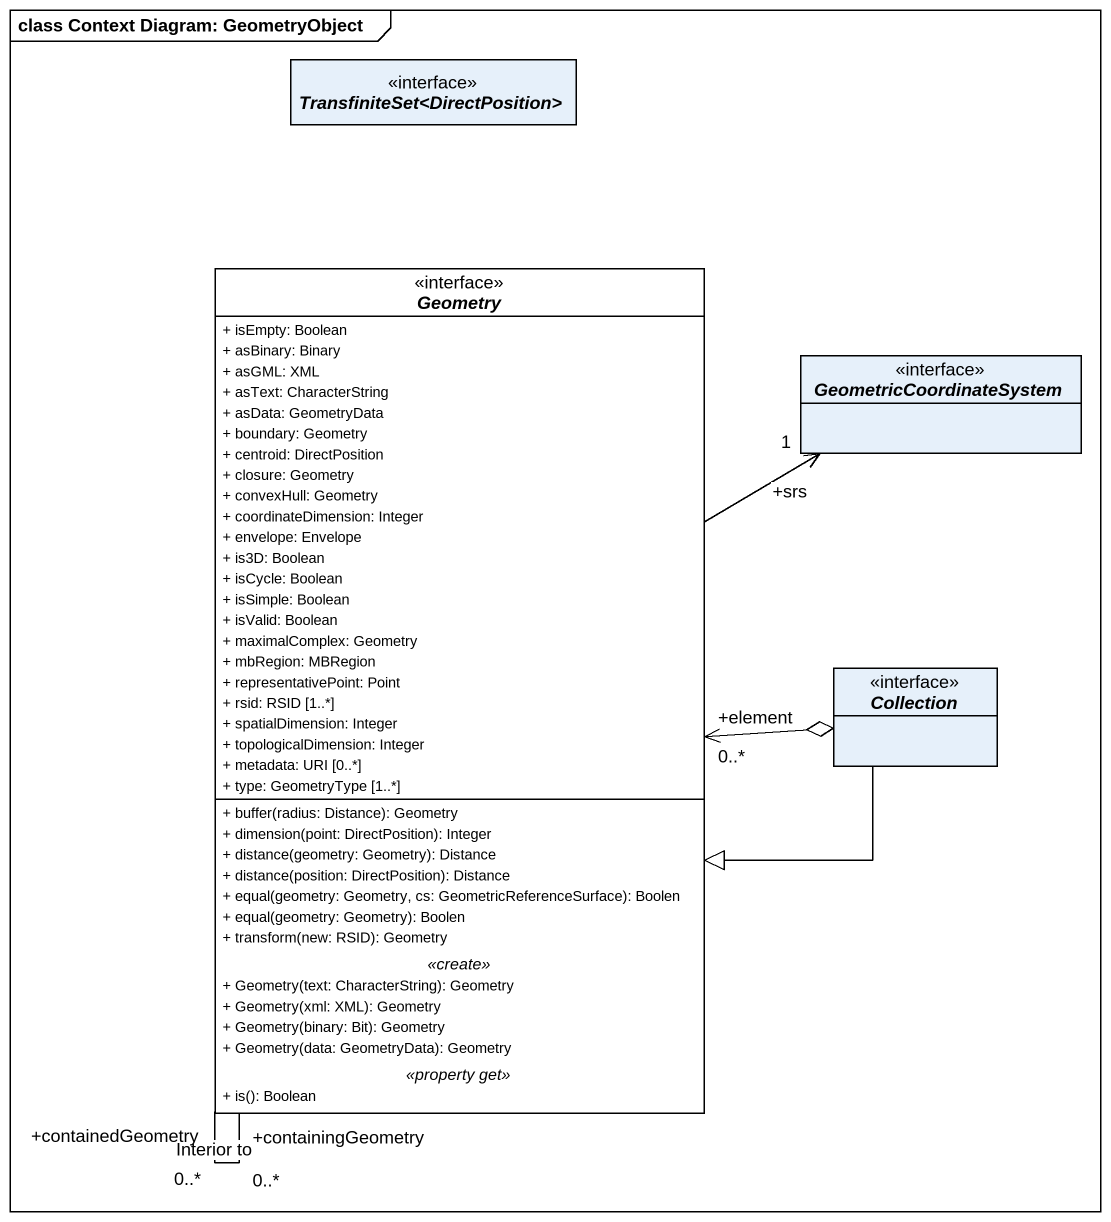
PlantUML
@startuml
mainframe class Context Diagram: GeometryObject
hide circle
hide empty members
skinparam classAttributeIconSize 0
interface "TransfiniteSet<DirectPosition>" as TransfiniteSet
interface Geometry #FFFFFF {
  + isEmpty: Boolean
  + asBinary: Binary
  + asGML: XML
  + asText: CharacterString
  + asData: GeometryData
  + boundary: Geometry
  + centroid: DirectPosition
  + closure: Geometry
  + convexHull: Geometry
  + coordinateDimension: Integer
  + envelope: Envelope
  + is3D: Boolean
  + isCycle: Boolean
  + isSimple: Boolean
  + isValid: Boolean
  + maximalComplex: Geometry
  + mbRegion: MBRegion
  + representativePoint: Point
  + rsid: RSID [1..*]
  + spatialDimension: Integer
  + topologicalDimension: Integer
  + metadata: URI [0..*]
  + type: GeometryType [1..*]
  --
  + buffer(radius: Distance): Geometry
  + dimension(point: DirectPosition): Integer
  + distance(geometry: Geometry): Distance
  + distance(position: DirectPosition): Distance
  + equal(geometry: Geometry, cs: GeometricReferenceSurface): Boolen
  + equal(geometry: Geometry): Boolen
  + transform(new: RSID): Geometry
  .. <<create>> ..
  + Geometry(text: CharacterString): Geometry
  + Geometry(xml: XML): Geometry
  + Geometry(binary: Bit): Geometry
  + Geometry(data: GeometryData): Geometry
  .. <<property get>> ..
  + is(): Boolean
}
interface GeometricCoordinateSystem
interface Collection
Geometry "+containedGeometry\n0..*" -- "+containingGeometry\n0..*" Geometry : Interior to
Geometry -right-> "+srs\n1" GeometricCoordinateSystem
Collection -left-|> Geometry
Collection o-left-> "+element\n0..*" Geometry
@enduml
